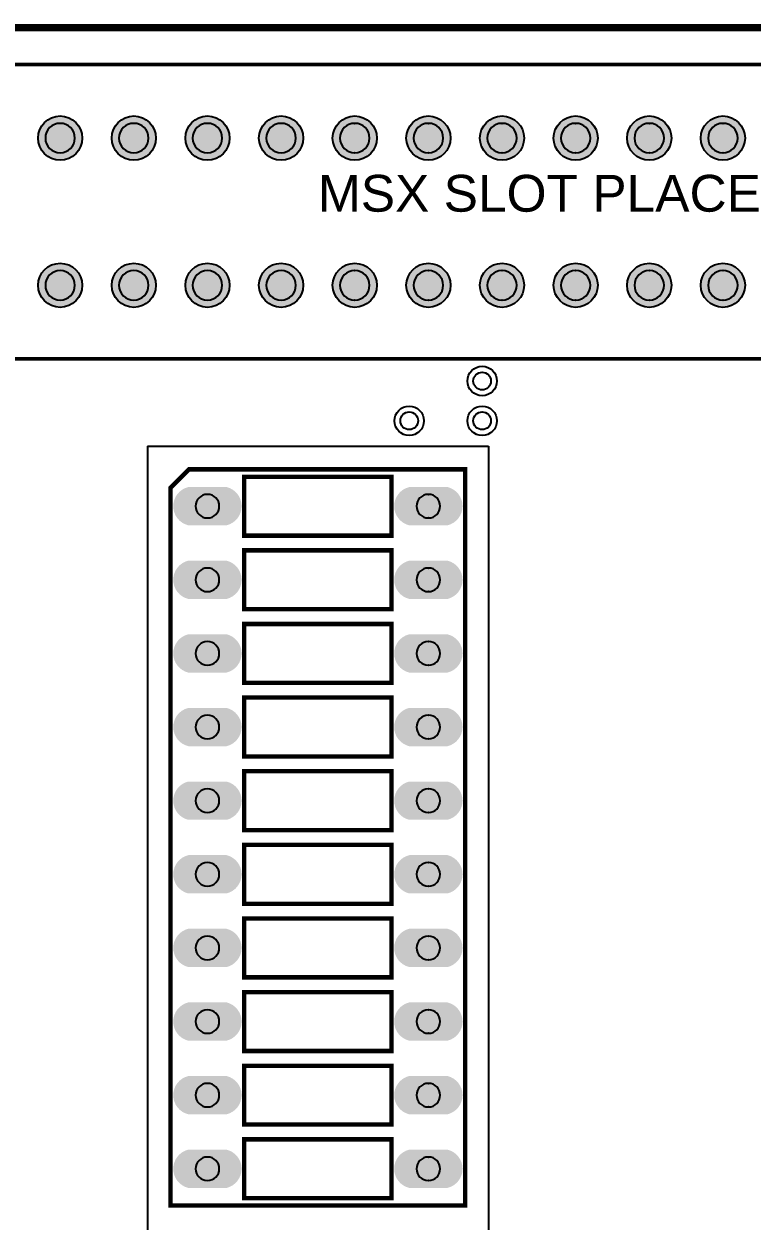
# Model space of a CAD drawing. Header units: millimetres. Extents: x -269 to 152, y -111 to 76.
# Drawn here: x 32.65 to 57.76, y -11.16 to 30.14 of the extents above; entities that cross this region are included whole.
import ezdxf

# ---------------------------------------------------------------- set-up
doc = ezdxf.new("R2010")
doc.units = ezdxf.units.MM
doc.layers.get('0').update_dxf_attribs({"color": 18, "lineweight": 25, "true_color": 0x000000})
doc.layers.add('iBOLIT', color=1, linetype='Continuous', lineweight=25, true_color=0xff0000)
doc.styles.add('textstyle11', font='arial.ttf')

msp = doc.modelspace()

# ---------------------------------------------------------------- hatches: boundary and pattern name
at = {"layer": 'iBOLIT', "transparency": 33554687}
h = msp.add_hatch(color=256, dxfattribs=at)
edge = h.paths.add_edge_path(flags=0)
edge.add_arc((33.90002000000008, 26.20483000000013), 0.7619999999999999, 180, 360)
edge.add_arc((33.90002000000008, 26.20483000000013), 0.7619999999999999, 0, 180)
h = msp.add_hatch(color=256, dxfattribs=at)
edge = h.paths.add_edge_path(flags=0)
edge.add_arc((36.44002000000009, 26.20483000000013), 0.7619999999999999, 180, 360)
edge.add_arc((36.44002000000009, 26.20483000000013), 0.7619999999999999, 0, 180)
h = msp.add_hatch(color=256, dxfattribs=at)
edge = h.paths.add_edge_path(flags=0)
edge.add_arc((38.98002000000008, 26.20483000000013), 0.7619999999999999, 180, 360)
edge.add_arc((38.98002000000008, 26.20483000000013), 0.7619999999999999, 0, 180)
h = msp.add_hatch(color=256, dxfattribs=at)
edge = h.paths.add_edge_path(flags=0)
edge.add_arc((41.52002000000009, 26.20483000000013), 0.7619999999999999, 180, 360)
edge.add_arc((41.52002000000009, 26.20483000000013), 0.7619999999999999, 0, 180)
h = msp.add_hatch(color=256, dxfattribs=at)
edge = h.paths.add_edge_path(flags=0)
edge.add_arc((44.06002000000008, 26.20483000000013), 0.7619999999999999, 180, 360)
edge.add_arc((44.06002000000008, 26.20483000000013), 0.7619999999999999, 0, 180)
h = msp.add_hatch(color=256, dxfattribs=at)
edge = h.paths.add_edge_path(flags=0)
edge.add_arc((46.60002000000009, 26.20483000000013), 0.7619999999999999, 180, 360)
edge.add_arc((46.60002000000009, 26.20483000000013), 0.7619999999999999, 0, 180)
h = msp.add_hatch(color=256, dxfattribs=at)
edge = h.paths.add_edge_path(flags=0)
edge.add_arc((49.14002000000008, 26.20483000000013), 0.7619999999999999, 180, 360)
edge.add_arc((49.14002000000008, 26.20483000000013), 0.7619999999999999, 0, 180)
h = msp.add_hatch(color=256, dxfattribs=at)
edge = h.paths.add_edge_path(flags=0)
edge.add_arc((51.68002000000008, 26.20483000000013), 0.7619999999999999, 180, 360)
edge.add_arc((51.68002000000008, 26.20483000000013), 0.7619999999999999, 0, 180)
h = msp.add_hatch(color=256, dxfattribs=at)
edge = h.paths.add_edge_path(flags=0)
edge.add_arc((54.22002000000008, 26.20483000000013), 0.7619999999999999, 180, 360)
edge.add_arc((54.22002000000008, 26.20483000000013), 0.7619999999999999, 0, 180)
h = msp.add_hatch(color=256, dxfattribs=at)
edge = h.paths.add_edge_path(flags=0)
edge.add_arc((56.76002000000008, 26.20483000000013), 0.7619999999999999, 180, 360)
edge.add_arc((56.76002000000008, 26.20483000000013), 0.7619999999999999, 0, 180)
h = msp.add_hatch(color=256, dxfattribs=at)
edge = h.paths.add_edge_path(flags=0)
edge.add_arc((33.90002000000008, 21.12483000000003), 0.7619999999999999, 180, 360)
edge.add_arc((33.90002000000008, 21.12483000000003), 0.7619999999999999, 0, 180)
h = msp.add_hatch(color=256, dxfattribs=at)
edge = h.paths.add_edge_path(flags=0)
edge.add_arc((36.44002000000009, 21.12483000000003), 0.7619999999999999, 180, 360)
edge.add_arc((36.44002000000009, 21.12483000000003), 0.7619999999999999, 0, 180)
h = msp.add_hatch(color=256, dxfattribs=at)
edge = h.paths.add_edge_path(flags=0)
edge.add_arc((38.98002000000008, 21.12483000000003), 0.7619999999999999, 180, 360)
edge.add_arc((38.98002000000008, 21.12483000000003), 0.7619999999999999, 0, 180)
h = msp.add_hatch(color=256, dxfattribs=at)
edge = h.paths.add_edge_path(flags=0)
edge.add_arc((41.52002000000009, 21.12483000000003), 0.7619999999999999, 180, 360)
edge.add_arc((41.52002000000009, 21.12483000000003), 0.7619999999999999, 0, 180)
h = msp.add_hatch(color=256, dxfattribs=at)
edge = h.paths.add_edge_path(flags=0)
edge.add_arc((44.06002000000008, 21.12483000000003), 0.7619999999999999, 180, 360)
edge.add_arc((44.06002000000008, 21.12483000000003), 0.7619999999999999, 0, 180)
h = msp.add_hatch(color=256, dxfattribs=at)
edge = h.paths.add_edge_path(flags=0)
edge.add_arc((46.60002000000009, 21.12483000000003), 0.7619999999999999, 180, 360)
edge.add_arc((46.60002000000009, 21.12483000000003), 0.7619999999999999, 0, 180)
h = msp.add_hatch(color=256, dxfattribs=at)
edge = h.paths.add_edge_path(flags=0)
edge.add_arc((49.14002000000008, 21.12483000000003), 0.7619999999999999, 180, 360)
edge.add_arc((49.14002000000008, 21.12483000000003), 0.7619999999999999, 0, 180)
h = msp.add_hatch(color=256, dxfattribs=at)
edge = h.paths.add_edge_path(flags=0)
edge.add_arc((51.68002000000008, 21.12483000000003), 0.7619999999999999, 180, 360)
edge.add_arc((51.68002000000008, 21.12483000000003), 0.7619999999999999, 0, 180)
h = msp.add_hatch(color=256, dxfattribs=at)
edge = h.paths.add_edge_path(flags=0)
edge.add_arc((54.22002000000008, 21.12483000000003), 0.7619999999999999, 180, 360)
edge.add_arc((54.22002000000008, 21.12483000000003), 0.7619999999999999, 0, 180)
h = msp.add_hatch(color=256, dxfattribs=at)
edge = h.paths.add_edge_path(flags=0)
edge.add_arc((56.76002000000008, 21.12483000000003), 0.7619999999999999, 180, 360)
edge.add_arc((56.76002000000008, 21.12483000000003), 0.7619999999999999, 0, 180)
h = msp.add_hatch(color=256, dxfattribs=at)
edge = h.paths.add_edge_path(flags=0)
edge.add_arc((38.48070522411778, 13.50483000000004), 0.6797621712253882, 103.70794802555469, 256.2920519744453, ccw=False)
edge.add_line((38.31962000000006, 14.16523000000004), (39.64042000000008, 14.16523000000004))
edge.add_arc((39.47933477588236, 13.50483000000004), 0.6797621712253882, -76.29205197444543, 76.29205197444543, ccw=False)
edge.add_line((39.64042000000006, 12.84443000000004), (38.31962000000006, 12.84443000000004))
h = msp.add_hatch(color=256, dxfattribs=at)
edge = h.paths.add_edge_path(flags=0)
edge.add_arc((46.10070522411778, 13.50483000000004), 0.6797621712253882, 103.70794802555469, 256.2920519744453, ccw=False)
edge.add_line((45.93962000000007, 14.16523000000004), (47.26042000000008, 14.16523000000004))
edge.add_arc((47.09933477588236, 13.50483000000004), 0.6797621712253882, -76.29205197444543, 76.29205197444543, ccw=False)
edge.add_line((47.26042000000007, 12.84443000000004), (45.93962000000007, 12.84443000000004))
h = msp.add_hatch(color=256, dxfattribs=at)
edge = h.paths.add_edge_path(flags=0)
edge.add_arc((38.48070522411778, 10.96483000000003), 0.6797621712253882, 103.70794802555469, 256.2920519744453, ccw=False)
edge.add_line((38.31962000000006, 11.62523000000003), (39.64042000000008, 11.62523000000003))
edge.add_arc((39.47933477588236, 10.96483000000003), 0.6797621712253882, -76.29205197444543, 76.29205197444543, ccw=False)
edge.add_line((39.64042000000006, 10.30443000000003), (38.31962000000006, 10.30443000000003))
h = msp.add_hatch(color=256, dxfattribs=at)
edge = h.paths.add_edge_path(flags=0)
edge.add_arc((46.10070522411778, 10.96483000000003), 0.6797621712253882, 103.70794802555469, 256.2920519744453, ccw=False)
edge.add_line((45.93962000000007, 11.62523000000003), (47.26042000000008, 11.62523000000003))
edge.add_arc((47.09933477588236, 10.96483000000003), 0.6797621712253882, -76.29205197444543, 76.29205197444543, ccw=False)
edge.add_line((47.26042000000007, 10.30443000000003), (45.93962000000007, 10.30443000000003))
h = msp.add_hatch(color=256, dxfattribs=at)
edge = h.paths.add_edge_path(flags=0)
edge.add_arc((38.48070522411778, 8.424830000000043), 0.6797621712253882, 103.70794802555469, 256.2920519744453, ccw=False)
edge.add_line((38.31962000000006, 9.085230000000044), (39.64042000000008, 9.085230000000038))
edge.add_arc((39.47933477588236, 8.424830000000043), 0.6797621712253882, -76.29205197444543, 76.29205197444543, ccw=False)
edge.add_line((39.64042000000006, 7.764430000000042), (38.31962000000006, 7.764430000000042))
h = msp.add_hatch(color=256, dxfattribs=at)
edge = h.paths.add_edge_path(flags=0)
edge.add_arc((46.10070522411778, 8.424830000000043), 0.6797621712253882, 103.70794802555469, 256.2920519744453, ccw=False)
edge.add_line((45.93962000000007, 9.085230000000044), (47.26042000000008, 9.085230000000038))
edge.add_arc((47.09933477588236, 8.424830000000043), 0.6797621712253882, -76.29205197444543, 76.29205197444543, ccw=False)
edge.add_line((47.26042000000007, 7.764430000000042), (45.93962000000007, 7.764430000000042))
h = msp.add_hatch(color=256, dxfattribs=at)
edge = h.paths.add_edge_path(flags=0)
edge.add_arc((38.48070522411778, 5.884830000000036), 0.6797621712253882, 103.70794802555469, 256.2920519744453, ccw=False)
edge.add_line((38.31962000000006, 6.545230000000037), (39.64042000000008, 6.545230000000032))
edge.add_arc((39.47933477588236, 5.884830000000036), 0.6797621712253882, -76.29205197444543, 76.29205197444543, ccw=False)
edge.add_line((39.64042000000006, 5.224430000000035), (38.31962000000006, 5.224430000000035))
h = msp.add_hatch(color=256, dxfattribs=at)
edge = h.paths.add_edge_path(flags=0)
edge.add_arc((46.10070522411778, 5.884830000000036), 0.6797621712253882, 103.70794802555469, 256.2920519744453, ccw=False)
edge.add_line((45.93962000000007, 6.545230000000037), (47.26042000000008, 6.545230000000032))
edge.add_arc((47.09933477588236, 5.884830000000036), 0.6797621712253882, -76.29205197444543, 76.29205197444543, ccw=False)
edge.add_line((47.26042000000007, 5.224430000000035), (45.93962000000007, 5.224430000000035))
h = msp.add_hatch(color=256, dxfattribs=at)
edge = h.paths.add_edge_path(flags=0)
edge.add_arc((38.48070522411778, 3.344830000000044), 0.6797621712253882, 103.70794802555469, 256.2920519744453, ccw=False)
edge.add_line((38.31962000000006, 4.005230000000044), (39.64042000000008, 4.00523000000004))
edge.add_arc((39.47933477588236, 3.344830000000044), 0.6797621712253882, -76.29205197444543, 76.29205197444543, ccw=False)
edge.add_line((39.64042000000006, 2.684430000000043), (38.31962000000006, 2.684430000000043))
h = msp.add_hatch(color=256, dxfattribs=at)
edge = h.paths.add_edge_path(flags=0)
edge.add_arc((46.10070522411778, 3.344830000000044), 0.6797621712253882, 103.70794802555469, 256.2920519744453, ccw=False)
edge.add_line((45.93962000000007, 4.005230000000044), (47.26042000000008, 4.00523000000004))
edge.add_arc((47.09933477588236, 3.344830000000044), 0.6797621712253882, -76.29205197444543, 76.29205197444543, ccw=False)
edge.add_line((47.26042000000007, 2.684430000000043), (45.93962000000007, 2.684430000000043))
h = msp.add_hatch(color=256, dxfattribs=at)
edge = h.paths.add_edge_path(flags=0)
edge.add_arc((38.48070522411778, 0.8048300000000381), 0.6797621712253882, 103.70794802555469, 256.2920519744453, ccw=False)
edge.add_line((38.31962000000006, 1.465230000000039), (39.64042000000008, 1.465230000000034))
edge.add_arc((39.47933477588236, 0.8048300000000381), 0.6797621712253882, -76.29205197444543, 76.29205197444543, ccw=False)
edge.add_line((39.64042000000006, 0.1444300000000371), (38.31962000000006, 0.1444300000000376))
h = msp.add_hatch(color=256, dxfattribs=at)
edge = h.paths.add_edge_path(flags=0)
edge.add_arc((46.10070522411778, 0.8048300000000381), 0.6797621712253882, 103.70794802555469, 256.2920519744453, ccw=False)
edge.add_line((45.93962000000007, 1.465230000000039), (47.26042000000008, 1.465230000000034))
edge.add_arc((47.09933477588236, 0.8048300000000381), 0.6797621712253882, -76.29205197444543, 76.29205197444543, ccw=False)
edge.add_line((47.26042000000007, 0.1444300000000371), (45.93962000000007, 0.1444300000000376))
h = msp.add_hatch(color=256, dxfattribs=at)
edge = h.paths.add_edge_path(flags=0)
edge.add_arc((38.48070522411778, -1.735169999999968), 0.6797621712253882, 103.70794802555469, 256.2920519744453, ccw=False)
edge.add_line((38.31962000000006, -1.074769999999967), (39.64042000000008, -1.074769999999958))
edge.add_arc((39.47933477588236, -1.735169999999968), 0.6797621712253882, -76.29205197444543, 76.29205197444543, ccw=False)
edge.add_line((39.64042000000006, -2.395569999999969), (38.31962000000006, -2.395569999999968))
h = msp.add_hatch(color=256, dxfattribs=at)
edge = h.paths.add_edge_path(flags=0)
edge.add_arc((46.10070522411778, -1.735169999999968), 0.6797621712253882, 103.70794802555469, 256.2920519744453, ccw=False)
edge.add_line((45.93962000000007, -1.074769999999967), (47.26042000000008, -1.074769999999958))
edge.add_arc((47.09933477588236, -1.735169999999968), 0.6797621712253882, -76.29205197444543, 76.29205197444543, ccw=False)
edge.add_line((47.26042000000007, -2.395569999999969), (45.93962000000007, -2.395569999999968))
h = msp.add_hatch(color=256, dxfattribs=at)
edge = h.paths.add_edge_path(flags=0)
edge.add_arc((38.48070522411778, -4.27516999999996), 0.6797621712253882, 103.70794802555469, 256.2920519744453, ccw=False)
edge.add_line((38.31962000000006, -3.61476999999996), (39.64042000000008, -3.614769999999965))
edge.add_arc((39.47933477588236, -4.27516999999996), 0.6797621712253882, -76.29205197444543, 76.29205197444543, ccw=False)
edge.add_line((39.64042000000006, -4.935569999999961), (38.31962000000006, -4.935569999999961))
h = msp.add_hatch(color=256, dxfattribs=at)
edge = h.paths.add_edge_path(flags=0)
edge.add_arc((46.10070522411778, -4.27516999999996), 0.6797621712253882, 103.70794802555469, 256.2920519744453, ccw=False)
edge.add_line((45.93962000000007, -3.61476999999996), (47.26042000000008, -3.614769999999965))
edge.add_arc((47.09933477588236, -4.27516999999996), 0.6797621712253882, -76.29205197444543, 76.29205197444543, ccw=False)
edge.add_line((47.26042000000007, -4.935569999999961), (45.93962000000007, -4.935569999999961))
h = msp.add_hatch(color=256, dxfattribs=at)
edge = h.paths.add_edge_path(flags=0)
edge.add_arc((38.48070522411778, -6.814915999999954), 0.6797621712253882, 103.70794802555469, 256.2920519744453, ccw=False)
edge.add_line((38.31962000000006, -6.154515999999953), (39.64042000000008, -6.154515999999958))
edge.add_arc((39.47933477588236, -6.814915999999954), 0.6797621712253882, -76.29205197444543, 76.29205197444543, ccw=False)
edge.add_line((39.64042000000006, -7.475315999999955), (38.31962000000006, -7.475315999999955))
h = msp.add_hatch(color=256, dxfattribs=at)
edge = h.paths.add_edge_path(flags=0)
edge.add_arc((46.10070522411778, -6.814915999999954), 0.6797621712253882, 103.70794802555469, 256.2920519744453, ccw=False)
edge.add_line((45.93962000000007, -6.154515999999953), (47.26042000000008, -6.154515999999958))
edge.add_arc((47.09933477588236, -6.814915999999954), 0.6797621712253882, -76.29205197444543, 76.29205197444543, ccw=False)
edge.add_line((47.26042000000007, -7.475315999999955), (45.93962000000007, -7.475315999999955))
h = msp.add_hatch(color=256, dxfattribs=at)
edge = h.paths.add_edge_path(flags=0)
edge.add_arc((38.48070522411778, -9.354915999999953), 0.6797621712253882, 103.70794802555469, 256.2920519744453, ccw=False)
edge.add_line((38.31962000000006, -8.694515999999952), (39.64042000000008, -8.694515999999958))
edge.add_arc((39.47933477588236, -9.354915999999953), 0.6797621712253882, -76.29205197444543, 76.29205197444543, ccw=False)
edge.add_line((39.64042000000006, -10.01531599999995), (38.31962000000006, -10.01531599999995))
h = msp.add_hatch(color=256, dxfattribs=at)
edge = h.paths.add_edge_path(flags=0)
edge.add_arc((46.10070522411778, -9.354915999999953), 0.6797621712253882, 103.70794802555469, 256.2920519744453, ccw=False)
edge.add_line((45.93962000000007, -8.694515999999952), (47.26042000000008, -8.694515999999958))
edge.add_arc((47.09933477588236, -9.354915999999953), 0.6797621712253882, -76.29205197444543, 76.29205197444543, ccw=False)
edge.add_line((47.26042000000007, -10.01531599999995), (45.93962000000007, -10.01531599999995))

# ---------------------------------------------------------------- linework, layer by layer
for p, q in [((18.66002000000009, 18.58483000000004), (89.77976600000007, 18.58483000000004)), ((36.9100200000001, 15.57483000000004), (36.9100200000001, -44.19091599999994)), ((36.91002000000009, 15.57483000000004), (48.67002000000007, 15.57483000000004)), ((48.67002000000008, 15.57483000000004), (48.67002000000008, -44.19091599999994))]:
    msp.add_line(p, q)
at = {"layer": 'iBOLIT'}
for points, const_width in [([(14.21502000000009, -55.70991599999995), (14.85002000000009, -56.34491599999995), (25.96252000000009, -56.34491599999995), (26.59752000000009, -56.97991599999995), (26.59752000000009, -68.40991599999994), (27.23252000000009, -69.04491599999994), (91.36726600000007, -69.04491599999994), (92.00226600000006, -68.40991599999994), (92.00226600000006, -56.97991599999995), (92.63726600000007, -56.34491599999995), (103.1147660000001, -56.34491599999995), (103.7497660000001, -55.70991599999995), (103.7497660000001, 29.37983000000013), (103.1147660000001, 30.01483000000013), (5.325020000000091, 30.01483000000013), (4.690020000000093, 29.37983000000013), (4.690020000000093, -46.81991599999995), (5.325020000000091, -47.45491599999995), (13.58002000000009, -47.45491599999995), (14.21502000000009, -48.08991599999995), (14.21502000000009, -55.70991599999995)], 0.2539999999999999), ([(18.66002000000009, 28.74483000000012), (89.77976600000007, 28.74483000000012), (89.77976600000007, 18.58483000000004), (18.66002000000009, 18.58483000000004), (18.66002000000009, 28.74483000000012)], 0.127), ([(37.71002000000009, -10.62491599999996), (37.71002000000009, 14.13983000000003), (38.34502000000008, 14.77483000000004), (47.87002000000008, 14.77483000000004), (47.87002000000008, -10.62491599999996), (37.71002000000009, -10.62491599999996)], 0.1524), ([(45.33002000000008, 14.52083000000003), (45.33002000000008, 12.48883000000004), (40.25002000000008, 12.48883000000004), (40.25002000000008, 14.52083000000003), (45.33002000000008, 14.52083000000003)], 0.1524), ([(45.33002000000008, 11.98083000000004), (45.33002000000008, 9.948830000000044), (40.25002000000008, 9.948830000000044), (40.25002000000008, 11.98083000000004), (45.33002000000008, 11.98083000000004)], 0.1524), ([(45.33002000000008, 9.440830000000034), (45.33002000000008, 7.408830000000037), (40.25002000000008, 7.408830000000037), (40.25002000000008, 9.440830000000034), (45.33002000000008, 9.440830000000034)], 0.1524), ([(45.33002000000008, 6.900830000000042), (40.25002000000008, 6.900830000000042), (40.25002000000008, 4.868830000000031), (45.33002000000008, 4.868830000000031), (45.33002000000008, 6.900830000000042)], 0.1524), ([(45.33002000000008, 4.360830000000036), (40.25002000000008, 4.360830000000036), (40.25002000000008, 2.328830000000039), (45.33002000000008, 2.328830000000039), (45.33002000000008, 4.360830000000036)], 0.1524), ([(45.33002000000008, 1.820830000000043), (40.25002000000008, 1.820830000000043), (40.25002000000008, -0.2111699999999672), (45.33002000000008, -0.2111699999999672), (45.33002000000008, 1.820830000000043)], 0.1524), ([(45.33002000000008, -0.7191699999999628), (40.25002000000008, -0.7191699999999628), (40.25002000000008, -2.751169999999959), (45.33002000000008, -2.751169999999959), (45.33002000000008, -0.7191699999999628)], 0.1524), ([(45.33002000000008, -3.259169999999955), (40.25002000000008, -3.259169999999955), (40.25002000000008, -5.291169999999958), (45.33002000000008, -5.291169999999958), (45.33002000000008, -3.259169999999955)], 0.1524), ([(45.33002000000008, -5.798915999999956), (40.25002000000008, -5.798915999999956), (40.25002000000008, -7.830915999999952), (45.33002000000008, -7.830915999999952), (45.33002000000008, -5.798915999999956)], 0.1524), ([(45.33002000000008, -8.338915999999955), (40.25002000000008, -8.338915999999955), (40.25002000000008, -10.37091599999995), (45.33002000000008, -10.37091599999995), (45.33002000000008, -8.338915999999955)], 0.1524)]:
    msp.add_lwpolyline(points, close=True, dxfattribs=dict(at, const_width=const_width))
for points in [[(33.90256000000009, 26.71283000000012), (33.89748000000008, 26.71283000000012)], [(36.44256000000009, 26.71283000000012), (36.43748000000008, 26.71283000000012)], [(38.98256000000009, 26.71283000000012), (38.97748000000008, 26.71283000000012)], [(41.52256000000007, 26.71283000000012), (41.51748000000008, 26.71283000000012)], [(44.06256000000007, 26.71283000000012), (44.05748000000008, 26.71283000000012)], [(46.60256000000007, 26.71283000000012), (46.59748000000008, 26.71283000000012)], [(49.14256000000007, 26.71283000000012), (49.13748000000007, 26.71283000000012)], [(51.68256000000007, 26.71283000000012), (51.67748000000007, 26.71283000000012)], [(54.22256000000007, 26.71283000000012), (54.21748000000007, 26.71283000000012)], [(56.76256000000006, 26.71283000000012), (56.75748000000007, 26.71283000000012)], [(33.90256000000009, 25.69683000000003), (33.89748000000008, 25.69683000000003)], [(36.44256000000009, 25.69683000000003), (36.43748000000008, 25.69683000000003)], [(38.98256000000009, 25.69683000000003), (38.97748000000008, 25.69683000000003)], [(41.52256000000007, 25.69683000000003), (41.51748000000008, 25.69683000000003)], [(44.06256000000007, 25.69683000000003), (44.05748000000008, 25.69683000000003)], [(46.60256000000007, 25.69683000000003), (46.59748000000008, 25.69683000000003)], [(49.14256000000007, 25.69683000000003), (49.13748000000007, 25.69683000000003)], [(51.68256000000007, 25.69683000000003), (51.67748000000007, 25.69683000000003)], [(54.22256000000007, 25.69683000000003), (54.21748000000007, 25.69683000000003)], [(56.76256000000006, 25.69683000000003), (56.75748000000007, 25.69683000000003)], [(33.90256000000009, 21.63283000000004), (33.89748000000008, 21.63283000000004)], [(36.44256000000009, 21.63283000000004), (36.43748000000008, 21.63283000000004)], [(38.98256000000009, 21.63283000000004), (38.97748000000008, 21.63283000000004)], [(41.52256000000007, 21.63283000000004), (41.51748000000008, 21.63283000000004)], [(44.06256000000007, 21.63283000000004), (44.05748000000008, 21.63283000000004)], [(46.60256000000007, 21.63283000000004), (46.59748000000008, 21.63283000000004)], [(49.14256000000007, 21.63283000000004), (49.13748000000007, 21.63283000000004)], [(51.68256000000007, 21.63283000000004), (51.67748000000007, 21.63283000000004)], [(54.22256000000007, 21.63283000000004), (54.21748000000007, 21.63283000000004)], [(56.76256000000006, 21.63283000000004), (56.75748000000007, 21.63283000000004)], [(33.90256000000009, 20.61683000000004), (33.89748000000008, 20.61683000000004)], [(36.44256000000009, 20.61683000000004), (36.43748000000008, 20.61683000000004)], [(38.98256000000009, 20.61683000000004), (38.97748000000008, 20.61683000000004)], [(41.52256000000007, 20.61683000000004), (41.51748000000008, 20.61683000000004)], [(44.06256000000007, 20.61683000000004), (44.05748000000008, 20.61683000000004)], [(46.60256000000007, 20.61683000000004), (46.59748000000008, 20.61683000000004)], [(49.14256000000007, 20.61683000000004), (49.13748000000007, 20.61683000000004)], [(51.68256000000007, 20.61683000000004), (51.67748000000007, 20.61683000000004)], [(54.22256000000007, 20.61683000000004), (54.21748000000007, 20.61683000000004)], [(56.76256000000006, 20.61683000000004), (56.75748000000007, 20.61683000000004)], [(38.98256000000009, 13.91123000000003), (38.97748000000008, 13.91123000000003)], [(46.60256000000007, 13.91123000000003), (46.59748000000008, 13.91123000000003)], [(38.98256000000009, 13.09843000000004), (38.97748000000008, 13.09843000000004)], [(46.60256000000007, 13.09843000000004), (46.59748000000008, 13.09843000000004)], [(38.98256000000009, 11.37123000000004), (38.97748000000008, 11.37123000000004)], [(46.60256000000007, 11.37123000000004), (46.59748000000008, 11.37123000000004)], [(38.98256000000009, 10.55843000000003), (38.97748000000008, 10.55843000000003)], [(46.60256000000007, 10.55843000000003), (46.59748000000008, 10.55843000000003)], [(38.98256000000009, 8.831230000000033), (38.97748000000008, 8.831230000000033)], [(46.60256000000007, 8.831230000000033), (46.59748000000008, 8.831230000000033)], [(38.98256000000009, 8.018430000000038), (38.97748000000008, 8.018430000000038)], [(46.60256000000007, 8.018430000000038), (46.59748000000008, 8.018430000000038)], [(38.98256000000009, 6.291230000000041), (38.97748000000008, 6.291230000000041)], [(46.60256000000007, 6.291230000000041), (46.59748000000008, 6.291230000000041)], [(38.98256000000009, 5.478430000000031), (38.97748000000008, 5.478430000000031)], [(46.60256000000007, 5.478430000000031), (46.59748000000008, 5.478430000000031)], [(38.98256000000009, 3.751230000000035), (38.97748000000008, 3.751230000000035)], [(46.60256000000007, 3.751230000000035), (46.59748000000008, 3.751230000000035)], [(38.98256000000009, 2.938430000000039), (38.97748000000008, 2.938430000000039)], [(46.60256000000007, 2.938430000000039), (46.59748000000008, 2.938430000000039)], [(38.98256000000009, 1.211230000000043), (38.97748000000008, 1.211230000000043)], [(46.60256000000007, 1.211230000000043), (46.59748000000008, 1.211230000000043)], [(38.98256000000009, 0.3984300000000331), (38.97748000000008, 0.3984300000000331)], [(46.60256000000007, 0.3984300000000331), (46.59748000000008, 0.3984300000000331)], [(38.98256000000009, -1.328769999999963), (38.97748000000008, -1.328769999999963)], [(46.60256000000007, -1.328769999999963), (46.59748000000008, -1.328769999999963)], [(38.98256000000009, -2.141569999999959), (38.97748000000008, -2.141569999999959)], [(46.60256000000007, -2.141569999999959), (46.59748000000008, -2.141569999999959)], [(38.98256000000009, -3.868769999999955), (38.97748000000008, -3.868769999999955)], [(46.60256000000007, -3.868769999999955), (46.59748000000008, -3.868769999999955)], [(38.98256000000009, -4.681569999999965), (38.97748000000008, -4.681569999999965)], [(46.60256000000007, -4.681569999999965), (46.59748000000008, -4.681569999999965)], [(38.98256000000009, -6.408515999999956), (38.97748000000008, -6.408515999999956)], [(46.60256000000007, -6.408515999999956), (46.59748000000008, -6.408515999999956)], [(38.98256000000009, -7.221315999999952), (38.97748000000008, -7.221315999999952)], [(46.60256000000007, -7.221315999999952), (46.59748000000008, -7.221315999999952)], [(38.98256000000009, -8.948515999999955), (38.97748000000008, -8.948515999999955)], [(46.60256000000007, -8.948515999999955), (46.59748000000008, -8.948515999999955)], [(38.98256000000009, -9.761315999999951), (38.97748000000008, -9.761315999999951)], [(46.60256000000007, -9.761315999999951), (46.59748000000008, -9.761315999999951)]]:
    msp.add_lwpolyline(points, close=True, dxfattribs=at)
for centre, radius in [((33.90002000000008, 26.20483000000013), 0.7619999999999999), ((36.44002000000009, 26.20483000000013), 0.7619999999999999), ((38.98002000000008, 26.20483000000013), 0.7619999999999999), ((41.52002000000009, 26.20483000000013), 0.7619999999999999), ((44.06002000000008, 26.20483000000013), 0.7619999999999999), ((46.60002000000009, 26.20483000000013), 0.7619999999999999), ((49.14002000000008, 26.20483000000013), 0.7619999999999999), ((51.68002000000008, 26.20483000000013), 0.7619999999999999), ((54.22002000000008, 26.20483000000013), 0.7619999999999999), ((56.76002000000008, 26.20483000000013), 0.7619999999999999), ((33.90002000000008, 21.12483000000003), 0.7619999999999999), ((36.44002000000009, 21.12483000000003), 0.7619999999999999), ((38.98002000000008, 21.12483000000003), 0.7619999999999999), ((41.52002000000009, 21.12483000000003), 0.7619999999999999), ((44.06002000000008, 21.12483000000003), 0.7619999999999999), ((46.60002000000009, 21.12483000000003), 0.7619999999999999), ((49.14002000000008, 21.12483000000003), 0.7619999999999999), ((51.68002000000008, 21.12483000000003), 0.7619999999999999), ((54.22002000000008, 21.12483000000003), 0.7619999999999999), ((56.76002000000008, 21.12483000000003), 0.7619999999999999), ((48.45422000000008, 17.82283000000004), 0.5079999999999999), ((48.45422000000008, 17.82283000000004), 0.3048), ((45.93962000000008, 16.45123000000004), 0.5079999999999999), ((48.45422000000008, 16.45123000000004), 0.5079999999999999), ((45.93962000000008, 16.45123000000004), 0.3048), ((48.45422000000008, 16.45123000000004), 0.3048)]:
    msp.add_circle(centre, radius, dxfattribs=at)
for centre, radius, start, end in [((33.89748000000008, 26.20483000000013), 0.5079999999999999, 90, 270), ((33.90256000000009, 26.20483000000013), 0.5079999999999999, 270, 90), ((36.43748000000008, 26.20483000000013), 0.5079999999999999, 90, 270), ((36.44256000000009, 26.20483000000013), 0.5079999999999999, 270, 90), ((38.97748000000008, 26.20483000000013), 0.5079999999999999, 90, 270), ((38.98256000000009, 26.20483000000013), 0.5079999999999999, 270, 90), ((41.51748000000008, 26.20483000000013), 0.5079999999999999, 90, 270), ((41.52256000000007, 26.20483000000013), 0.5079999999999999, 270, 90), ((44.05748000000008, 26.20483000000013), 0.5079999999999999, 90, 270), ((44.06256000000007, 26.20483000000013), 0.5079999999999999, 270, 90), ((46.59748000000008, 26.20483000000013), 0.5079999999999999, 90, 270), ((46.60256000000007, 26.20483000000013), 0.5079999999999999, 270, 90), ((49.13748000000007, 26.20483000000013), 0.5079999999999999, 90, 270), ((49.14256000000007, 26.20483000000013), 0.5079999999999999, 270, 90), ((51.67748000000007, 26.20483000000013), 0.5079999999999999, 90, 270), ((51.68256000000007, 26.20483000000013), 0.5079999999999999, 270, 90), ((54.21748000000007, 26.20483000000013), 0.5079999999999999, 90, 270), ((54.22256000000007, 26.20483000000013), 0.5079999999999999, 270, 90), ((56.75748000000007, 26.20483000000013), 0.5079999999999999, 90, 270), ((56.76256000000006, 26.20483000000013), 0.5079999999999999, 270, 90), ((33.89748000000008, 21.12483000000003), 0.5079999999999999, 90, 270), ((33.90256000000009, 21.12483000000003), 0.5079999999999999, 270, 90), ((36.43748000000008, 21.12483000000003), 0.5079999999999999, 90, 270), ((36.44256000000009, 21.12483000000003), 0.5079999999999999, 270, 90), ((38.97748000000008, 21.12483000000003), 0.5079999999999999, 90, 270), ((38.98256000000009, 21.12483000000003), 0.5079999999999999, 270, 90), ((41.51748000000008, 21.12483000000003), 0.5079999999999999, 90, 270), ((41.52256000000007, 21.12483000000003), 0.5079999999999999, 270, 90), ((44.05748000000008, 21.12483000000003), 0.5079999999999999, 90, 270), ((44.06256000000007, 21.12483000000003), 0.5079999999999999, 270, 90), ((46.59748000000008, 21.12483000000003), 0.5079999999999999, 90, 270), ((46.60256000000007, 21.12483000000003), 0.5079999999999999, 270, 90), ((49.13748000000007, 21.12483000000003), 0.5079999999999999, 90, 270), ((49.14256000000007, 21.12483000000003), 0.5079999999999999, 270, 90), ((51.67748000000007, 21.12483000000003), 0.5079999999999999, 90, 270), ((51.68256000000007, 21.12483000000003), 0.5079999999999999, 270, 90), ((54.21748000000007, 21.12483000000003), 0.5079999999999999, 90, 270), ((54.22256000000007, 21.12483000000003), 0.5079999999999999, 270, 90), ((56.75748000000007, 21.12483000000003), 0.5079999999999999, 90, 270), ((56.76256000000006, 21.12483000000003), 0.5079999999999999, 270, 90), ((38.97748000000008, 13.50483000000004), 0.4063999999999999, 90, 270), ((38.98256000000009, 13.50483000000004), 0.4063999999999999, 270, 90), ((46.59748000000008, 13.50483000000004), 0.4063999999999999, 90, 270), ((46.60256000000007, 13.50483000000004), 0.4063999999999999, 270, 90), ((38.97748000000008, 10.96483000000003), 0.4063999999999999, 90, 270), ((38.98256000000009, 10.96483000000003), 0.4063999999999999, 270, 90), ((46.59748000000008, 10.96483000000003), 0.4063999999999999, 90, 270), ((46.60256000000007, 10.96483000000003), 0.4063999999999999, 270, 90), ((38.97748000000008, 8.424830000000043), 0.4063999999999999, 90, 270), ((38.98256000000009, 8.424830000000043), 0.4063999999999999, 270, 90), ((46.59748000000008, 8.424830000000043), 0.4063999999999999, 90, 270), ((46.60256000000007, 8.424830000000043), 0.4063999999999999, 270, 90), ((38.97748000000008, 5.884830000000036), 0.4063999999999999, 90, 270), ((38.98256000000009, 5.884830000000036), 0.4063999999999999, 270, 90), ((46.59748000000008, 5.884830000000036), 0.4063999999999999, 90, 270), ((46.60256000000007, 5.884830000000036), 0.4063999999999999, 270, 90), ((38.97748000000008, 3.344830000000044), 0.4063999999999999, 90, 270), ((38.98256000000009, 3.344830000000044), 0.4063999999999999, 270, 90), ((46.59748000000008, 3.344830000000044), 0.4063999999999999, 90, 270), ((46.60256000000007, 3.344830000000044), 0.4063999999999999, 270, 90), ((38.97748000000008, 0.8048300000000381), 0.4063999999999999, 90, 270), ((38.98256000000009, 0.8048300000000381), 0.4063999999999999, 270, 90), ((46.59748000000008, 0.8048300000000381), 0.4063999999999999, 90, 270), ((46.60256000000007, 0.8048300000000381), 0.4063999999999999, 270, 90), ((38.97748000000008, -1.735169999999968), 0.4063999999999999, 90, 270), ((38.98256000000009, -1.735169999999968), 0.4063999999999999, 270, 90), ((46.59748000000008, -1.735169999999968), 0.4063999999999999, 90, 270), ((46.60256000000007, -1.735169999999968), 0.4063999999999999, 270, 90), ((38.97748000000008, -4.27516999999996), 0.4063999999999999, 90, 270), ((38.98256000000009, -4.27516999999996), 0.4063999999999999, 270, 90), ((46.59748000000008, -4.27516999999996), 0.4063999999999999, 90, 270), ((46.60256000000007, -4.27516999999996), 0.4063999999999999, 270, 90), ((38.97748000000008, -6.814915999999954), 0.4063999999999999, 90, 270), ((38.98256000000009, -6.814915999999954), 0.4063999999999999, 270, 90), ((46.59748000000008, -6.814915999999954), 0.4063999999999999, 90, 270), ((46.60256000000007, -6.814915999999954), 0.4063999999999999, 270, 90), ((38.97748000000008, -9.354915999999953), 0.4063999999999999, 90, 270), ((38.98256000000009, -9.354915999999953), 0.4063999999999999, 270, 90), ((46.59748000000008, -9.354915999999953), 0.4063999999999999, 90, 270), ((46.60256000000007, -9.354915999999953), 0.4063999999999999, 270, 90)]:
    msp.add_arc(centre, radius, start, end, dxfattribs=at)

# ---------------------------------------------------------------- texts
at = {"layer": 'iBOLIT', "style": 'textstyle11'}
msp.add_text('MSX SLOT PLACEHOLDER', height=1.27, dxfattribs=at).set_placement((42.79002000000008, 23.66483000000009))

doc.saveas('drawing.dxf')
